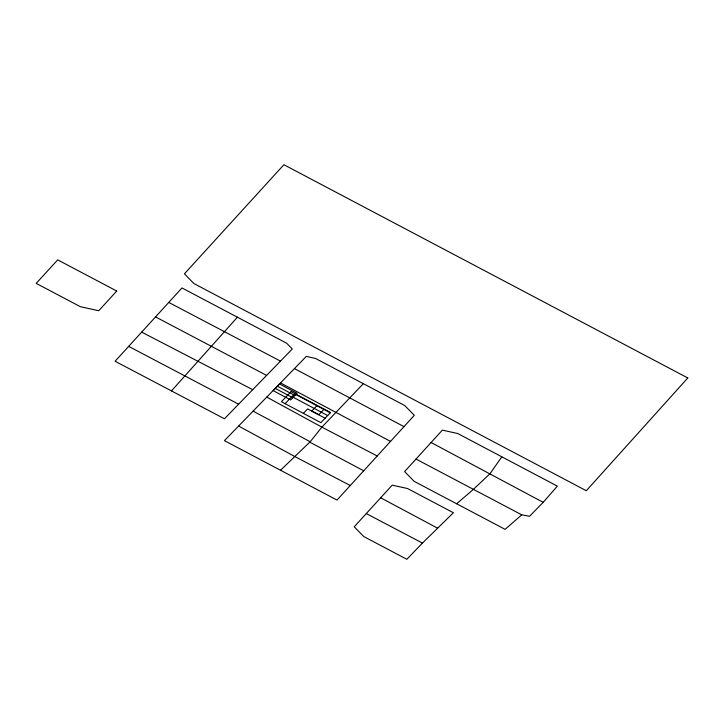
<?xml version="1.0" encoding="UTF-8"?>
<svg xmlns="http://www.w3.org/2000/svg" width="724" height="724" viewBox="0 0 724 724"><rect width="100%" height="100%" fill="white"/><g stroke="black" fill="none" stroke-linecap="round" stroke-linejoin="round"><path stroke-width="1.09" d="M501.822 456.808L490.058 473.659L473.406 489.343L456.654 503.768M280.505 470.265L310.207 441.749L321.881 427.133L363.33 383.684L404.779 405.576L414.309 415.323L337.004 500.067L224.422 440.644L306.297 356.398L315.519 358.452L363.33 383.684M543.19 502.347L557.335 486.112L457.713 433.513L442.364 430.137L404.607 471.568L414.101 481.306L505.099 529.344L521.751 514.836L529.552 516.275L543.19 502.347L431.07 442.509M171.47 390.906L237.409 317.202M128.664 346.371L115.098 361.258L224.44 418.78L292.27 349.004L286.632 343.203L181.977 287.944L128.664 346.371L238.612 404.191M303.356 413.359L307.6 408.915L325.121 418.219M316.913 405.648L311.827 410.979L318.832 414.698L323.927 409.368M422.445 543.081L406.861 559.281L363.765 536.556L354.235 526.801L392.191 485.152L407.54 488.528L453.396 512.746L422.445 543.081L366.299 513.578M285.075 403.657L294.605 393.856L330.28 412.816M141.687 332.126L252.712 389.675M377.231 456.002L321.881 427.133L266.758 397.096M350.271 485.514L294.804 456.545L238.621 426.056M168.764 302.424L280.469 361.122M155.533 316.904L266.604 375.403M415.992 459.061L521.751 514.836M294.451 368.607L403.983 426.635M280.514 382.933L390.517 441.405M277.401 386.2L294.921 395.494M291.944 396.589L327.664 415.558M275.283 388.417L292.804 397.72M309.781 442.156L363.71 470.79M380.679 497.786L437.622 528.194M253.101 411.132L310.207 441.749M687.8 377.964L586.313 490.727L193.923 283.555L184.421 273.826L283.899 164.719L687.8 377.964M116.727 291.03L98.754 310.732L80.364 306.686L36.2 283.383L57.685 259.862L116.727 291.03M279.518 383.973L273.156 390.634L290.686 399.938L297.048 393.277L279.518 383.973M291.12 391.584L281.428 401.72L320.877 422.662L330.56 412.517L291.12 391.584"/></g></svg>
